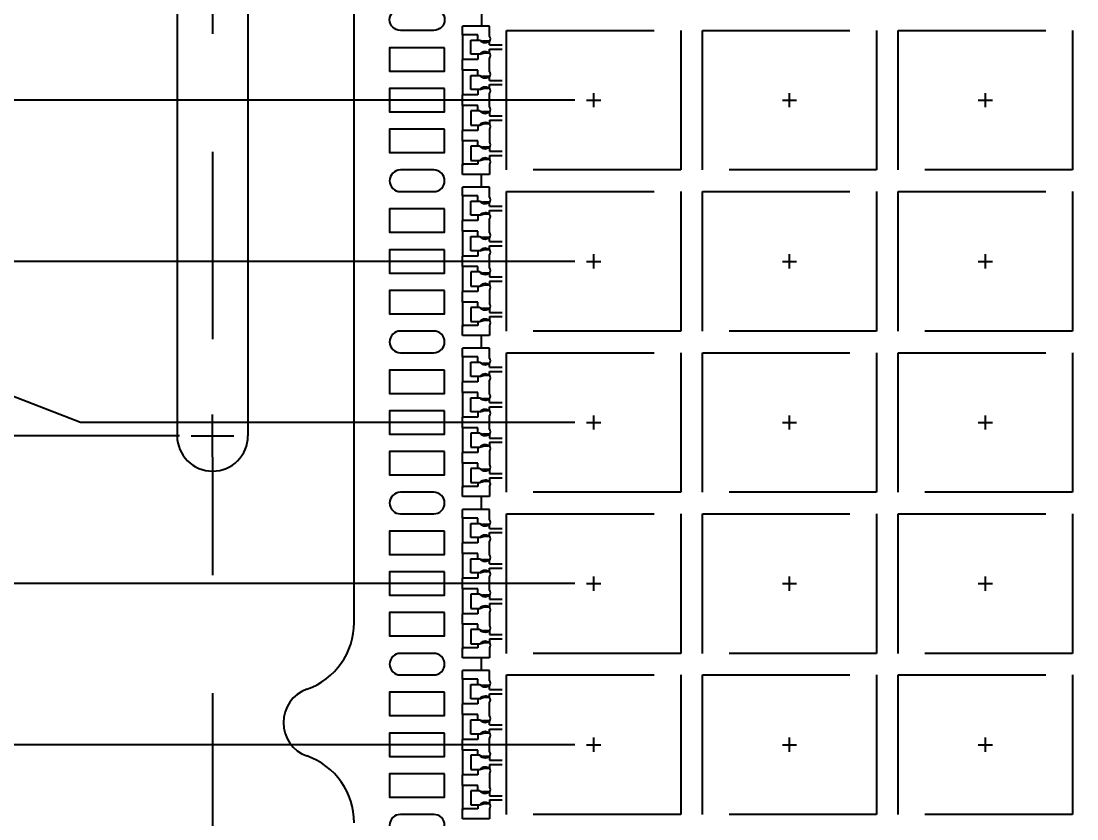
# Model space of a CAD drawing. Header units: millimetres. Extents: x 393.2 to 449.6, y 107.5 to 114.2.
# Drawn here: x 405.376 to 406.271, y 111.834 to 112.51 of the extents above; entities that cross this region are included whole.
import ezdxf

# ---------------------------------------------------------------- set-up
doc = ezdxf.new("R2010")
doc.units = ezdxf.units.MM
doc.header["$LTSCALE"] = 0.5
doc.header["$PDMODE"] = 98
for name, pattern in [('CENTER', [50.8, 31.75, -6.35, 6.35, -6.35]), ('HIDDEN', [0.375, 0.25, -0.125]), ('PHANTOM', [2.5, 1.25, -0.25, 0.25, -0.25, 0.25, -0.25])]:
    doc.linetypes.add(name, pattern=pattern)
for name, color, linetype in [('1D', 4, 'Continuous'), ('BTM', 7, 'HIDDEN'), ('CEN', 2, 'CENTER'), ('DIM', 3, 'Continuous'), ('PKG', 1, 'PHANTOM')]:
    doc.layers.add(name, color=color, linetype=linetype)
doc.styles.add('SIMPLEX', font='simplex.shx')
doc.dimstyles.new('Standard2', dxfattribs={"dimtxt": 0.06, "dimasz": 0.08, "dimexe": 0.01, "dimexo": 0.01, "dimgap": 0.027, "dimtad": 0, "dimdec": 3, "dimlfac": 16.666667, "dimrnd": 0.0005, "dimzin": 1, "dimdsep": 46, "dimtxsty": 'SIMPLEX', "dimcen": 0.1905, "dimclrd": 256, "dimclre": 256, "dimclrt": 256, "dimadec": 0, "dimazin": 0, "dimtp": 0.03, "dimtm": 0.05, "dimtfac": 0.8, "dimtdec": 3, "dimtmove": 0, "dimatfit": 3, "dimfxl": 0.05, "dimtolj": 1, "dimtzin": 4, "dimlwd": -1, "dimlwe": -1, "dimarcsym": 0})

# ---------------------------------------------------------------- blocks, each defined once
blk = doc.blocks.new('*D6')
at = {"layer": 'Defpoints', "color": 0, "ltscale": 0.1, "transparency": 16777216}
for p in [(405.70664, 113.31662), (405.70664, 113.0886), (407.43764, 111.00964)]:
    blk.add_point(p, dxfattribs=at)
at = {"layer": 'DIM', "ltscale": 0.1, "transparency": 16777216}
blk.add_line((405.70664, 113.0986), (405.70664, 113.31662), dxfattribs=at)
at = {"layer": 'DIM', "ltscale": 0.1, "transparency": 16777216, "insert": (405.70664, 113.49219), "char_height": 0.06, "attachment_point": 5, "rotation": 90, "style": 'SIMPLEX'}
blk.add_mtext('\\A1;28.850', dxfattribs=at)
blk = doc.blocks.new('*D7')
at = {"layer": '1D', "ltscale": 0.1, "transparency": 16777216}
blk.add_line((405.53864, 112.86798), (405.53864, 113.31662), dxfattribs=at)
at = {"layer": 'Defpoints', "color": 0, "ltscale": 0.1, "transparency": 16777216}
for p in [(405.53864, 113.31662), (405.53864, 112.85798), (407.43764, 111.00964)]:
    blk.add_point(p, dxfattribs=at)
at = {"layer": '1D', "ltscale": 0.1, "transparency": 16777216, "insert": (405.53864, 113.48648), "char_height": 0.06, "attachment_point": 5, "rotation": 90, "style": 'SIMPLEX'}
blk.add_mtext('\\A1;31.650', dxfattribs=at)
blk = doc.blocks.new('*D24')
at = {"layer": '1D', "ltscale": 0.1, "transparency": 16777216}
blk.add_line((405.51064, 112.15865), (405.10676, 112.15865), dxfattribs=at)
at = {"layer": 'Defpoints', "color": 0, "ltscale": 0.1, "transparency": 16777216}
for p in [(405.10676, 112.15865), (405.52064, 112.15865), (407.43764, 111.00964)]:
    blk.add_point(p, dxfattribs=at)
at = {"layer": '1D', "ltscale": 0.1, "transparency": 16777216, "insert": (404.94262, 112.15865), "char_height": 0.06, "attachment_point": 5, "style": 'SIMPLEX'}
blk.add_mtext('\\A1;19.150', dxfattribs=at)
blk = doc.blocks.new('*D25')
at = {"layer": '1D', "ltscale": 0.1, "transparency": 16777216}
blk.add_line((405.51064, 112.57863), (405.10676, 112.57863), dxfattribs=at)
at = {"layer": 'Defpoints', "color": 0, "ltscale": 0.1, "transparency": 16777216}
for p in [(405.10676, 112.57863), (405.52064, 112.57863), (407.43764, 111.00964)]:
    blk.add_point(p, dxfattribs=at)
at = {"layer": '1D', "ltscale": 0.1, "transparency": 16777216, "insert": (404.93691, 112.57863), "char_height": 0.06, "attachment_point": 5, "style": 'SIMPLEX'}
blk.add_mtext('\\A1;26.150', dxfattribs=at)
blk = doc.blocks.new('*D26')
at = {"layer": 'Defpoints', "color": 0, "ltscale": 0.1, "transparency": 16777216}
for p in [(405.10676, 113.06164), (405.67968, 113.06164), (407.43764, 111.00964)]:
    blk.add_point(p, dxfattribs=at)
at = {"layer": 'DIM', "ltscale": 0.1, "transparency": 16777216}
blk.add_line((405.66968, 113.06164), (405.10676, 113.06164), dxfattribs=at)
at = {"layer": 'DIM', "ltscale": 0.1, "transparency": 16777216, "insert": (404.93119, 113.06164), "char_height": 0.06, "attachment_point": 5, "style": 'SIMPLEX'}
blk.add_mtext('\\A1;34.200', dxfattribs=at)
blk = doc.blocks.new('*U100')
at = {"layer": 'CEN', "ltscale": 0.005}
for p, q in [((-0.006, 0), (0.006, 0)), ((0, -0.006), (0, 0.006))]:
    blk.add_line(p, q, dxfattribs=at)
at = {"layer": 'PKG', "color": 1, "linetype": 'HIDDEN'}
blk.add_lwpolyline([(-0.0738, -0.0591), (-0.0738, 0.0591), (0.0738, 0.0591), (0.0738, -0.0591)], close=True, dxfattribs=at)
blk = doc.blocks.new('*U101')
at = {"layer": 'CEN', "color": 0, "linetype": 'ByBlock', "lineweight": -2, "transparency": 16777216}
for p in [(0, 3.1395), (0.1659, 3.1395), (0.3318, 3.1395), (0, 3.003), (0.1659, 3.003), (0.3318, 3.003), (0, 2.8665), (0.1659, 2.8665), (0.3318, 2.8665), (0, 2.73), (0.1659, 2.73), (0.3318, 2.73), (0, 2.5935), (0.1659, 2.5935), (0.3318, 2.5935)]:
    blk.add_blockref('*U100', p, dxfattribs=at)
blk = doc.blocks.new('*D155')
at = {"layer": 'Defpoints', "color": 0, "ltscale": 0.1, "transparency": 16777216}
for p in [(405.10676, 112.71589), (405.85559, 112.71589), (407.43764, 111.00964)]:
    blk.add_point(p, dxfattribs=at)
at = {"layer": 'DIM', "ltscale": 0.1, "transparency": 16777216}
blk.add_line((405.84559, 112.71589), (405.10676, 112.71589), dxfattribs=at)
at = {"layer": 'DIM', "ltscale": 0.1, "transparency": 16777216, "insert": (404.93119, 112.71589), "char_height": 0.06, "attachment_point": 5, "style": 'SIMPLEX'}
blk.add_mtext('\\A1;28.438', dxfattribs=at)
blk = doc.blocks.new('*D156')
at = {"layer": 'Defpoints', "color": 0, "ltscale": 0.1, "transparency": 16777216}
for p in [(405.10676, 112.64799), (405.85559, 112.57939), (407.43764, 111.00964)]:
    blk.add_point(p, dxfattribs=at)
at = {"layer": 'DIM', "ltscale": 0.1, "transparency": 16777216}
for p, q in [((405.26676, 112.64799), (405.10676, 112.64799)), ((405.42676, 112.57939), (405.26676, 112.64799)), ((405.84559, 112.57939), (405.42676, 112.57939))]:
    blk.add_line(p, q, dxfattribs=at)
at = {"layer": 'DIM', "ltscale": 0.1, "transparency": 16777216, "insert": (404.93691, 112.64799), "char_height": 0.06, "attachment_point": 5, "style": 'SIMPLEX'}
blk.add_mtext('\\A1;26.163', dxfattribs=at)
blk = doc.blocks.new('*D157')
at = {"layer": 'Defpoints', "color": 0, "ltscale": 0.1, "transparency": 16777216}
for p in [(405.10676, 112.44289), (405.85559, 112.44289), (407.43764, 111.00964)]:
    blk.add_point(p, dxfattribs=at)
at = {"layer": 'DIM', "ltscale": 0.1, "transparency": 16777216}
blk.add_line((405.84559, 112.44289), (405.10676, 112.44289), dxfattribs=at)
at = {"layer": 'DIM', "ltscale": 0.1, "transparency": 16777216, "insert": (404.93119, 112.44289), "char_height": 0.06, "attachment_point": 5, "style": 'SIMPLEX'}
blk.add_mtext('\\A1;23.888', dxfattribs=at)
blk = doc.blocks.new('*D158')
at = {"layer": 'Defpoints', "color": 0, "ltscale": 0.1, "transparency": 16777216}
for p in [(405.10676, 112.30639), (405.85559, 112.30639), (407.43764, 111.00964)]:
    blk.add_point(p, dxfattribs=at)
at = {"layer": 'DIM', "ltscale": 0.1, "transparency": 16777216}
blk.add_line((405.84559, 112.30639), (405.10676, 112.30639), dxfattribs=at)
at = {"layer": 'DIM', "ltscale": 0.1, "transparency": 16777216, "insert": (404.94262, 112.30639), "char_height": 0.06, "attachment_point": 5, "style": 'SIMPLEX'}
blk.add_mtext('\\A1;21.613', dxfattribs=at)
blk = doc.blocks.new('*D165')
at = {"layer": 'Defpoints', "color": 0, "ltscale": 0.1, "transparency": 16777216}
for p in [(405.10676, 111.89689), (405.85559, 111.89689), (407.43764, 111.00964)]:
    blk.add_point(p, dxfattribs=at)
at = {"layer": 'DIM', "ltscale": 0.1, "transparency": 16777216}
blk.add_line((405.84559, 111.89689), (405.10676, 111.89689), dxfattribs=at)
at = {"layer": 'DIM', "ltscale": 0.1, "transparency": 16777216, "insert": (404.93691, 111.89689), "char_height": 0.06, "attachment_point": 5, "style": 'SIMPLEX'}
blk.add_mtext('\\A1;14.788', dxfattribs=at)
blk = doc.blocks.new('*D166')
at = {"layer": 'Defpoints', "color": 0, "ltscale": 0.1, "transparency": 16777216}
for p in [(405.10676, 112.03339), (405.85559, 112.03339), (407.43764, 111.00964)]:
    blk.add_point(p, dxfattribs=at)
at = {"layer": 'DIM', "ltscale": 0.1, "transparency": 16777216}
blk.add_line((405.84559, 112.03339), (405.10676, 112.03339), dxfattribs=at)
at = {"layer": 'DIM', "ltscale": 0.1, "transparency": 16777216, "insert": (404.93691, 112.03339), "char_height": 0.06, "attachment_point": 5, "style": 'SIMPLEX'}
blk.add_mtext('\\A1;17.063', dxfattribs=at)
blk = doc.blocks.new('*D167')
at = {"layer": 'Defpoints', "color": 0, "ltscale": 0.1, "transparency": 16777216}
for p in [(405.10676, 112.23154), (405.85559, 112.16989), (407.43764, 111.00964)]:
    blk.add_point(p, dxfattribs=at)
at = {"layer": 'DIM', "ltscale": 0.1, "transparency": 16777216}
for p, q in [((405.26676, 112.23154), (405.10676, 112.23154)), ((405.42676, 112.16989), (405.26676, 112.23154)), ((405.84559, 112.16989), (405.42676, 112.16989))]:
    blk.add_line(p, q, dxfattribs=at)
at = {"layer": 'DIM', "ltscale": 0.1, "transparency": 16777216, "insert": (404.93691, 112.23154), "char_height": 0.06, "attachment_point": 5, "style": 'SIMPLEX'}
blk.add_mtext('\\A1;19.338', dxfattribs=at)
blk = doc.blocks.new('*D186')
at = {"layer": 'Defpoints', "color": 0, "ltscale": 0.1, "transparency": 16777216}
for p in [(406.19339, 113.31662), (406.19339, 112.72189), (407.43764, 111.00964)]:
    blk.add_point(p, dxfattribs=at)
at = {"layer": 'DIM', "ltscale": 0.1, "transparency": 16777216}
blk.add_line((406.19339, 112.73189), (406.19339, 113.31662), dxfattribs=at)
at = {"layer": 'DIM', "ltscale": 0.1, "transparency": 16777216, "insert": (406.19339, 113.49219), "char_height": 0.06, "attachment_point": 5, "rotation": 90, "style": 'SIMPLEX'}
blk.add_mtext('\\A1;20.738', dxfattribs=at)
blk = doc.blocks.new('*D187')
at = {"layer": 'Defpoints', "color": 0, "ltscale": 0.1, "transparency": 16777216}
for p in [(406.02749, 113.31662), (406.02749, 112.72189), (407.43764, 111.00964)]:
    blk.add_point(p, dxfattribs=at)
at = {"layer": 'DIM', "ltscale": 0.1, "transparency": 16777216}
blk.add_line((406.02749, 112.73189), (406.02749, 113.31662), dxfattribs=at)
at = {"layer": 'DIM', "ltscale": 0.1, "transparency": 16777216, "insert": (406.02749, 113.49219), "char_height": 0.06, "attachment_point": 5, "rotation": 90, "style": 'SIMPLEX'}
blk.add_mtext('\\A1;23.503', dxfattribs=at)
blk = doc.blocks.new('*D188')
at = {"layer": 'Defpoints', "color": 0, "ltscale": 0.1, "transparency": 16777216}
for p in [(405.86159, 113.31662), (405.86159, 112.72189), (407.43764, 111.00964)]:
    blk.add_point(p, dxfattribs=at)
at = {"layer": 'DIM', "ltscale": 0.1, "transparency": 16777216}
blk.add_line((405.86159, 112.73189), (405.86159, 113.31662), dxfattribs=at)
at = {"layer": 'DIM', "ltscale": 0.1, "transparency": 16777216, "insert": (405.86159, 113.49219), "char_height": 0.06, "attachment_point": 5, "rotation": 90, "style": 'SIMPLEX'}
blk.add_mtext('\\A1;26.268', dxfattribs=at)

msp = doc.modelspace()

# ---------------------------------------------------------------- linework, layer by layer
for p, q in [((405.508639, 112.578629), (405.508639, 112.158655)), ((405.568639, 112.578629), (405.568639, 112.158655))]:
    msp.add_line(p, q)
at = {"ltscale": 0.03}
for p, q in [((405.773239, 112.505742), (405.750289, 112.505742)), ((405.750289, 112.498392), (405.750289, 112.505742)), ((405.773239, 112.497061), (405.773239, 112.505742)), ((405.763489, 112.498392), (405.750289, 112.498392)), ((405.763489, 112.493892), (405.763489, 112.498392)), ((405.763489, 112.493892), (405.764989, 112.493892)), ((405.764989, 112.493892), (405.767989, 112.492992)), ((405.773239, 112.492992), (405.767989, 112.492992)), ((405.764989, 112.481892), (405.763489, 112.481892)), ((405.763489, 112.481892), (405.763489, 112.477392)), ((405.764989, 112.481892), (405.767989, 112.482792)), ((405.773239, 112.482792), (405.767989, 112.482792)), ((405.763489, 112.477392), (405.750289, 112.477392)), ((405.750289, 112.468392), (405.750289, 112.477392)), ((405.773239, 112.467061), (405.773239, 112.478723)), ((405.763489, 112.468392), (405.750289, 112.468392)), ((405.763489, 112.463892), (405.763489, 112.468392)), ((405.763489, 112.463892), (405.764989, 112.463892)), ((405.764989, 112.463892), (405.767989, 112.462992)), ((405.773239, 112.462992), (405.767989, 112.462992)), ((405.763489, 112.447392), (405.750289, 112.447392)), ((405.750289, 112.438392), (405.750289, 112.447392)), ((405.764989, 112.451892), (405.763489, 112.451892)), ((405.763489, 112.451892), (405.763489, 112.447392)), ((405.764989, 112.451892), (405.767989, 112.452792)), ((405.773239, 112.452792), (405.767989, 112.452792)), ((405.773239, 112.437061), (405.773239, 112.448723)), ((405.763489, 112.438392), (405.750289, 112.438392)), ((405.763489, 112.433892), (405.763489, 112.438392)), ((405.764989, 112.433892), (405.763489, 112.433892)), ((405.764989, 112.433892), (405.767989, 112.432992)), ((405.773239, 112.432992), (405.767989, 112.432992)), ((405.763489, 112.421892), (405.764989, 112.421892)), ((405.763489, 112.421892), (405.763489, 112.417392)), ((405.764989, 112.421892), (405.767989, 112.422792)), ((405.773239, 112.422792), (405.767989, 112.422792)), ((405.773239, 112.418723), (405.773239, 112.407061)), ((405.763489, 112.417392), (405.750289, 112.417392)), ((405.750289, 112.408392), (405.750289, 112.417392)), ((405.763489, 112.408392), (405.750289, 112.408392)), ((405.763489, 112.403892), (405.763489, 112.408392)), ((405.764989, 112.403892), (405.763489, 112.403892)), ((405.764989, 112.403892), (405.767989, 112.402992)), ((405.773239, 112.402992), (405.767989, 112.402992)), ((405.773239, 112.402992), (405.767989, 112.402992)), ((405.763489, 112.391892), (405.763489, 112.388592)), ((405.763489, 112.391892), (405.764989, 112.391892)), ((405.764989, 112.391892), (405.767989, 112.392792)), ((405.773239, 112.392792), (405.767989, 112.392792)), ((405.773239, 112.392792), (405.767989, 112.392792)), ((405.763489, 112.388592), (405.750289, 112.388592)), ((405.750289, 112.380042), (405.750289, 112.388592)), ((405.773239, 112.388723), (405.773239, 112.380042)), ((405.773239, 112.380042), (405.750289, 112.380042)), ((405.773239, 112.369242), (405.750289, 112.369242)), ((405.750289, 112.361892), (405.750289, 112.369242)), ((405.773239, 112.360561), (405.773239, 112.369242)), ((405.763489, 112.361892), (405.750289, 112.361892)), ((405.763489, 112.357392), (405.763489, 112.361892)), ((405.763489, 112.357392), (405.764989, 112.357392)), ((405.764989, 112.357392), (405.767989, 112.356492)), ((405.773239, 112.356492), (405.767989, 112.356492)), ((405.763489, 112.340892), (405.750289, 112.340892)), ((405.750289, 112.331892), (405.750289, 112.340892)), ((405.764989, 112.345392), (405.763489, 112.345392)), ((405.763489, 112.345392), (405.763489, 112.340892)), ((405.764989, 112.345392), (405.767989, 112.346292)), ((405.773239, 112.346292), (405.767989, 112.346292)), ((405.773239, 112.330561), (405.773239, 112.342223)), ((405.763489, 112.331892), (405.750289, 112.331892)), ((405.763489, 112.327392), (405.763489, 112.331892)), ((405.763489, 112.327392), (405.764989, 112.327392)), ((405.764989, 112.327392), (405.767989, 112.326492)), ((405.773239, 112.326492), (405.767989, 112.326492)), ((405.764989, 112.315392), (405.763489, 112.315392)), ((405.763489, 112.315392), (405.763489, 112.310892)), ((405.764989, 112.315392), (405.767989, 112.316292)), ((405.773239, 112.316292), (405.767989, 112.316292)), ((405.773239, 112.300561), (405.773239, 112.312223)), ((405.763489, 112.310892), (405.750289, 112.310892)), ((405.750289, 112.301892), (405.750289, 112.310892)), ((405.763489, 112.301892), (405.750289, 112.301892)), ((405.763489, 112.297392), (405.763489, 112.301892)), ((405.764989, 112.297392), (405.763489, 112.297392)), ((405.764989, 112.297392), (405.767989, 112.296492)), ((405.773239, 112.296492), (405.767989, 112.296492)), ((405.763489, 112.285392), (405.764989, 112.285392)), ((405.763489, 112.285392), (405.763489, 112.280892)), ((405.764989, 112.285392), (405.767989, 112.286292)), ((405.773239, 112.286292), (405.767989, 112.286292)), ((405.763489, 112.280892), (405.750289, 112.280892)), ((405.750289, 112.271892), (405.750289, 112.280892)), ((405.773239, 112.282223), (405.773239, 112.270561)), ((405.763489, 112.271892), (405.750289, 112.271892)), ((405.763489, 112.267392), (405.763489, 112.271892)), ((405.764989, 112.267392), (405.763489, 112.267392)), ((405.764989, 112.267392), (405.767989, 112.266492)), ((405.773239, 112.266492), (405.767989, 112.266492)), ((405.773239, 112.266492), (405.767989, 112.266492)), ((405.763489, 112.252092), (405.750289, 112.252092)), ((405.750289, 112.243542), (405.750289, 112.252092)), ((405.763489, 112.255392), (405.763489, 112.252092)), ((405.763489, 112.255392), (405.764989, 112.255392)), ((405.764989, 112.255392), (405.767989, 112.256292)), ((405.773239, 112.256292), (405.767989, 112.256292)), ((405.773239, 112.256292), (405.767989, 112.256292)), ((405.773239, 112.252223), (405.773239, 112.243542)), ((405.773239, 112.243542), (405.750289, 112.243542)), ((405.773239, 112.232742), (405.750289, 112.232742)), ((405.750289, 112.225392), (405.750289, 112.232742)), ((405.773239, 112.224061), (405.773239, 112.232742)), ((405.763489, 112.225392), (405.750289, 112.225392)), ((405.763489, 112.220892), (405.763489, 112.225392)), ((405.763489, 112.220892), (405.764989, 112.220892)), ((405.764989, 112.220892), (405.767989, 112.219992)), ((405.773239, 112.219992), (405.767989, 112.219992)), ((405.763489, 112.204392), (405.750289, 112.204392)), ((405.750289, 112.195392), (405.750289, 112.204392)), ((405.764989, 112.208892), (405.763489, 112.208892)), ((405.763489, 112.208892), (405.763489, 112.204392)), ((405.764989, 112.208892), (405.767989, 112.209792)), ((405.773239, 112.209792), (405.767989, 112.209792)), ((405.773239, 112.194061), (405.773239, 112.205723)), ((405.763489, 112.195392), (405.750289, 112.195392)), ((405.763489, 112.190892), (405.763489, 112.195392)), ((405.763489, 112.190892), (405.764989, 112.190892)), ((405.764989, 112.190892), (405.767989, 112.189992)), ((405.773239, 112.189992), (405.767989, 112.189992)), ((405.764989, 112.178892), (405.763489, 112.178892)), ((405.763489, 112.178892), (405.763489, 112.174392)), ((405.764989, 112.178892), (405.767989, 112.179792)), ((405.773239, 112.179792), (405.767989, 112.179792)), ((405.763489, 112.174392), (405.750289, 112.174392)), ((405.750289, 112.165392), (405.750289, 112.174392)), ((405.773239, 112.164061), (405.773239, 112.175723)), ((405.763489, 112.165392), (405.750289, 112.165392)), ((405.763489, 112.160892), (405.763489, 112.165392)), ((405.764989, 112.160892), (405.763489, 112.160892)), ((405.764989, 112.160892), (405.767989, 112.159992)), ((405.773239, 112.159992), (405.767989, 112.159992)), ((405.763489, 112.144392), (405.750289, 112.144392)), ((405.750289, 112.135392), (405.750289, 112.144392)), ((405.763489, 112.148892), (405.764989, 112.148892)), ((405.763489, 112.148892), (405.763489, 112.144392)), ((405.764989, 112.148892), (405.767989, 112.149792)), ((405.773239, 112.149792), (405.767989, 112.149792)), ((405.773239, 112.145723), (405.773239, 112.134061)), ((405.763489, 112.135392), (405.750289, 112.135392)), ((405.763489, 112.130892), (405.763489, 112.135392)), ((405.764989, 112.130892), (405.763489, 112.130892)), ((405.764989, 112.130892), (405.767989, 112.129992)), ((405.773239, 112.129992), (405.767989, 112.129992)), ((405.773239, 112.129992), (405.767989, 112.129992)), ((405.763489, 112.115592), (405.750289, 112.115592)), ((405.750289, 112.107042), (405.750289, 112.115592)), ((405.763489, 112.118892), (405.763489, 112.115592)), ((405.763489, 112.118892), (405.764989, 112.118892)), ((405.764989, 112.118892), (405.767989, 112.119792)), ((405.773239, 112.119792), (405.767989, 112.119792)), ((405.773239, 112.119792), (405.767989, 112.119792)), ((405.773239, 112.115723), (405.773239, 112.107042)), ((405.773239, 112.107042), (405.750289, 112.107042)), ((405.773239, 112.096242), (405.750289, 112.096242)), ((405.750289, 112.088892), (405.750289, 112.096242)), ((405.763489, 112.088892), (405.750289, 112.088892)), ((405.763489, 112.084392), (405.763489, 112.088892)), ((405.773239, 112.087561), (405.773239, 112.096242)), ((405.763489, 112.084392), (405.764989, 112.084392)), ((405.764989, 112.084392), (405.767989, 112.083492)), ((405.773239, 112.083492), (405.767989, 112.083492)), ((405.764989, 112.072392), (405.763489, 112.072392)), ((405.763489, 112.072392), (405.763489, 112.067892)), ((405.764989, 112.072392), (405.767989, 112.073292)), ((405.773239, 112.073292), (405.767989, 112.073292)), ((405.763489, 112.067892), (405.750289, 112.067892)), ((405.750289, 112.058892), (405.750289, 112.067892)), ((405.773239, 112.057561), (405.773239, 112.069223)), ((405.763489, 112.058892), (405.750289, 112.058892)), ((405.763489, 112.054392), (405.763489, 112.058892)), ((405.763489, 112.054392), (405.764989, 112.054392)), ((405.764989, 112.054392), (405.767989, 112.053492)), ((405.773239, 112.053492), (405.767989, 112.053492)), ((405.764989, 112.042392), (405.767989, 112.043292)), ((405.773239, 112.043292), (405.767989, 112.043292)), ((405.763489, 112.037892), (405.750289, 112.037892)), ((405.750289, 112.028892), (405.750289, 112.037892)), ((405.764989, 112.042392), (405.763489, 112.042392)), ((405.763489, 112.042392), (405.763489, 112.037892)), ((405.773239, 112.027561), (405.773239, 112.039223)), ((405.763489, 112.028892), (405.750289, 112.028892)), ((405.763489, 112.024392), (405.763489, 112.028892)), ((405.764989, 112.024392), (405.763489, 112.024392)), ((405.764989, 112.024392), (405.767989, 112.023492)), ((405.773239, 112.023492), (405.767989, 112.023492)), ((405.763489, 112.007892), (405.750289, 112.007892)), ((405.750289, 111.998892), (405.750289, 112.007892)), ((405.763489, 112.012392), (405.764989, 112.012392)), ((405.763489, 112.012392), (405.763489, 112.007892)), ((405.764989, 112.012392), (405.767989, 112.013292)), ((405.773239, 112.013292), (405.767989, 112.013292)), ((405.773239, 112.009223), (405.773239, 111.997561)), ((405.763489, 111.998892), (405.750289, 111.998892)), ((405.763489, 111.994392), (405.763489, 111.998892)), ((405.764989, 111.994392), (405.763489, 111.994392)), ((405.764989, 111.994392), (405.767989, 111.993492)), ((405.773239, 111.993492), (405.767989, 111.993492)), ((405.773239, 111.993492), (405.767989, 111.993492)), ((405.763489, 111.982392), (405.763489, 111.979092)), ((405.763489, 111.982392), (405.764989, 111.982392)), ((405.764989, 111.982392), (405.767989, 111.983292)), ((405.773239, 111.983292), (405.767989, 111.983292)), ((405.773239, 111.983292), (405.767989, 111.983292)), ((405.763489, 111.979092), (405.750289, 111.979092)), ((405.750289, 111.970542), (405.750289, 111.979092)), ((405.773239, 111.979223), (405.773239, 111.970542)), ((405.773239, 111.970542), (405.750289, 111.970542)), ((405.773239, 111.959742), (405.750289, 111.959742)), ((405.750289, 111.952392), (405.750289, 111.959742)), ((405.773239, 111.951061), (405.773239, 111.959742)), ((405.763489, 111.952392), (405.750289, 111.952392)), ((405.763489, 111.947892), (405.763489, 111.952392)), ((405.763489, 111.947892), (405.764989, 111.947892)), ((405.764989, 111.947892), (405.767989, 111.946992)), ((405.773239, 111.946992), (405.767989, 111.946992)), ((405.764989, 111.935892), (405.763489, 111.935892)), ((405.763489, 111.935892), (405.763489, 111.931392)), ((405.764989, 111.935892), (405.767989, 111.936792)), ((405.773239, 111.936792), (405.767989, 111.936792)), ((405.763489, 111.931392), (405.750289, 111.931392)), ((405.750289, 111.922392), (405.750289, 111.931392)), ((405.773239, 111.921061), (405.773239, 111.932723)), ((405.763489, 111.922392), (405.750289, 111.922392)), ((405.763489, 111.917892), (405.763489, 111.922392)), ((405.763489, 111.917892), (405.764989, 111.917892)), ((405.764989, 111.917892), (405.767989, 111.916992)), ((405.773239, 111.916992), (405.767989, 111.916992)), ((405.763489, 111.901392), (405.750289, 111.901392)), ((405.750289, 111.892392), (405.750289, 111.901392)), ((405.764989, 111.905892), (405.763489, 111.905892)), ((405.763489, 111.905892), (405.763489, 111.901392)), ((405.764989, 111.905892), (405.767989, 111.906792)), ((405.773239, 111.906792), (405.767989, 111.906792)), ((405.773239, 111.891061), (405.773239, 111.902723)), ((405.763489, 111.892392), (405.750289, 111.892392)), ((405.763489, 111.887892), (405.763489, 111.892392)), ((405.764989, 111.887892), (405.763489, 111.887892)), ((405.764989, 111.887892), (405.767989, 111.886992)), ((405.773239, 111.886992), (405.767989, 111.886992)), ((405.763489, 111.875892), (405.764989, 111.875892)), ((405.763489, 111.875892), (405.763489, 111.871392)), ((405.764989, 111.875892), (405.767989, 111.876792)), ((405.773239, 111.876792), (405.767989, 111.876792)), ((405.763489, 111.871392), (405.750289, 111.871392)), ((405.750289, 111.862392), (405.750289, 111.871392)), ((405.773239, 111.872723), (405.773239, 111.861061)), ((405.763489, 111.862392), (405.750289, 111.862392)), ((405.763489, 111.857892), (405.763489, 111.862392)), ((405.764989, 111.857892), (405.763489, 111.857892)), ((405.764989, 111.857892), (405.767989, 111.856992)), ((405.773239, 111.856992), (405.767989, 111.856992)), ((405.773239, 111.856992), (405.767989, 111.856992)), ((405.764989, 111.845892), (405.767989, 111.846792)), ((405.773239, 111.846792), (405.767989, 111.846792)), ((405.773239, 111.846792), (405.767989, 111.846792)), ((405.763489, 111.842592), (405.750289, 111.842592)), ((405.750289, 111.834042), (405.750289, 111.842592)), ((405.763489, 111.845892), (405.763489, 111.842592)), ((405.763489, 111.845892), (405.764989, 111.845892)), ((405.773239, 111.842723), (405.773239, 111.834042)), ((405.773239, 111.834042), (405.750289, 111.834042))]:
    msp.add_line(p, q, dxfattribs=at)
for points in [[(405.726139, 112.501992), (405.697789, 112.501992, -0.4142136), (405.688639, 112.511142), (405.688639, 112.511142, -0.4142136), (405.697789, 112.520292), (405.726139, 112.520292, -0.4142136), (405.735289, 112.511142), (405.735289, 112.511142, -0.4142136)], [(405.726139, 112.383792), (405.697789, 112.383792, 0.4142136), (405.688639, 112.374642), (405.688639, 112.374642, 0.4142136), (405.697789, 112.365492), (405.726139, 112.365492, 0.4142136), (405.735289, 112.374642), (405.735289, 112.374642, 0.4142136)], [(405.726139, 112.247292), (405.697789, 112.247292, 0.4142136), (405.688639, 112.238142), (405.688639, 112.238142, 0.4142136), (405.697789, 112.228992), (405.726139, 112.228992, 0.4142136), (405.735289, 112.238142), (405.735289, 112.238142, 0.4142136)], [(405.726139, 112.110792), (405.697789, 112.110792, 0.4142136), (405.688639, 112.101642), (405.688639, 112.101642, 0.4142136), (405.697789, 112.092492), (405.726139, 112.092492, 0.4142136), (405.735289, 112.101642), (405.735289, 112.101642, 0.4142136)], [(405.726139, 111.974292), (405.697789, 111.974292, 0.4142136), (405.688639, 111.965142), (405.688639, 111.965142, 0.4142136), (405.697789, 111.955992), (405.726139, 111.955992, 0.4142136), (405.735289, 111.965142), (405.735289, 111.965142, 0.4142136)], [(405.726139, 111.837792), (405.697789, 111.837792, 0.4142136), (405.688639, 111.828642), (405.688639, 111.828642, 0.4142136), (405.697789, 111.819492), (405.726139, 111.819492, 0.4142136), (405.735289, 111.828642), (405.735289, 111.828642, 0.4142136)]]:
    msp.add_lwpolyline(points, format="xyb", close=True, dxfattribs=at)
for points in [[(405.735289, 112.487292), (405.688639, 112.487292), (405.688639, 112.467492), (405.735289, 112.467492)], [(405.735289, 112.452792), (405.688639, 112.452792), (405.688639, 112.432992), (405.735289, 112.432992)], [(405.735289, 112.418292), (405.688639, 112.418292), (405.688639, 112.398492), (405.735289, 112.398492)], [(405.735289, 112.350792), (405.688639, 112.350792), (405.688639, 112.330992), (405.735289, 112.330992)], [(405.735289, 112.316292), (405.688639, 112.316292), (405.688639, 112.296492), (405.735289, 112.296492)], [(405.735289, 112.281792), (405.688639, 112.281792), (405.688639, 112.261992), (405.735289, 112.261992)], [(405.735289, 112.214292), (405.688639, 112.214292), (405.688639, 112.194492), (405.735289, 112.194492)], [(405.735289, 112.179792), (405.688639, 112.179792), (405.688639, 112.159992), (405.735289, 112.159992)], [(405.735289, 112.145292), (405.688639, 112.145292), (405.688639, 112.125492), (405.735289, 112.125492)], [(405.735289, 112.077792), (405.688639, 112.077792), (405.688639, 112.057992), (405.735289, 112.057992)], [(405.735289, 112.043292), (405.688639, 112.043292), (405.688639, 112.023492), (405.735289, 112.023492)], [(405.735289, 112.008792), (405.688639, 112.008792), (405.688639, 111.988992), (405.735289, 111.988992)], [(405.735289, 111.941292), (405.688639, 111.941292), (405.688639, 111.921492), (405.735289, 111.921492)], [(405.735289, 111.906792), (405.688639, 111.906792), (405.688639, 111.886992), (405.735289, 111.886992)], [(405.735289, 111.872292), (405.688639, 111.872292), (405.688639, 111.852492), (405.735289, 111.852492)]]:
    msp.add_lwpolyline(points, close=True, dxfattribs=at)
for centre, radius, start, end in [((405.769464, 112.49761), 0.005818, 219.719095, 270.247118), ((405.769078, 112.499536), 0.007754, 273.03753, 302.451813), ((405.771389, 112.495027), 0.00275, 312.275937, 47.724063), ((405.769464, 112.478175), 0.005818, 89.752882, 140.280905), ((405.769078, 112.476249), 0.007754, 57.548187, 86.96247), ((405.771389, 112.480758), 0.00275, 312.275937, 47.724063), ((405.769464, 112.46761), 0.005818, 219.719095, 270.247118), ((405.771389, 112.465027), 0.00275, 312.275937, 47.724063), ((405.769078, 112.469536), 0.007754, 273.03753, 302.451813), ((405.769464, 112.448175), 0.005818, 89.752882, 140.280905), ((405.769078, 112.446249), 0.007754, 57.548187, 86.96247), ((405.771389, 112.450758), 0.00275, 312.275937, 47.724063), ((405.771389, 112.435027), 0.00275, 312.275937, 47.724063), ((405.769464, 112.43761), 0.005818, 219.719095, 270.247118), ((405.769078, 112.439536), 0.007754, 273.03753, 302.451813), ((405.769464, 112.418175), 0.005818, 89.752882, 140.280905), ((405.769078, 112.416249), 0.007754, 57.548187, 86.96247), ((405.771389, 112.420758), 0.00275, 312.275937, 47.724063), ((405.769464, 112.40761), 0.005818, 219.719095, 270.247118), ((405.769078, 112.409536), 0.007754, 273.03753, 302.451813), ((405.771389, 112.405027), 0.00275, 312.275937, 47.724063), ((405.769464, 112.388175), 0.005818, 89.752882, 140.280905), ((405.769078, 112.386249), 0.007754, 57.548187, 86.96247), ((405.771389, 112.390758), 0.00275, 312.275937, 47.724063), ((405.769464, 112.36111), 0.005818, 219.719095, 270.247118), ((405.769078, 112.363036), 0.007754, 273.03753, 302.451813), ((405.771389, 112.358527), 0.00275, 312.275937, 47.724063), ((405.769464, 112.341675), 0.005818, 89.752882, 140.280905), ((405.769078, 112.339749), 0.007754, 57.548187, 86.96247), ((405.771389, 112.344258), 0.00275, 312.275937, 47.724063), ((405.771389, 112.328527), 0.00275, 312.275937, 47.724063), ((405.769464, 112.33111), 0.005818, 219.719095, 270.247118), ((405.769078, 112.333036), 0.007754, 273.03753, 302.451813), ((405.769464, 112.311675), 0.005818, 89.752882, 140.280905), ((405.769078, 112.309749), 0.007754, 57.548187, 86.96247), ((405.771389, 112.314258), 0.00275, 312.275937, 47.724063), ((405.769464, 112.30111), 0.005818, 219.719095, 270.247118), ((405.769078, 112.303036), 0.007754, 273.03753, 302.451813), ((405.771389, 112.298527), 0.00275, 312.275937, 47.724063), ((405.769464, 112.281675), 0.005818, 89.752882, 140.280905), ((405.769078, 112.279749), 0.007754, 57.548187, 86.96247), ((405.771389, 112.284258), 0.00275, 312.275937, 47.724063), ((405.769464, 112.27111), 0.005818, 219.719095, 270.247118), ((405.771389, 112.268527), 0.00275, 312.275937, 47.724063), ((405.769078, 112.273036), 0.007754, 273.03753, 302.451813), ((405.769464, 112.251675), 0.005818, 89.752882, 140.280905), ((405.769078, 112.249749), 0.007754, 57.548187, 86.96247), ((405.771389, 112.254258), 0.00275, 312.275937, 47.724063), ((405.771389, 112.222027), 0.00275, 312.275937, 47.724063), ((405.769464, 112.22461), 0.005818, 219.719095, 270.247118), ((405.769078, 112.226536), 0.007754, 273.03753, 302.451813), ((405.769464, 112.205175), 0.005818, 89.752882, 140.280905), ((405.769078, 112.203249), 0.007754, 57.548187, 86.96247), ((405.771389, 112.207758), 0.00275, 312.275937, 47.724063), ((405.769464, 112.19461), 0.005818, 219.719095, 270.247118), ((405.769078, 112.196536), 0.007754, 273.03753, 302.451813), ((405.771389, 112.192027), 0.00275, 312.275937, 47.724063), ((405.769464, 112.175175), 0.005818, 89.752882, 140.280905), ((405.769078, 112.173249), 0.007754, 57.548187, 86.96247), ((405.771389, 112.177758), 0.00275, 312.275937, 47.724063), ((405.769464, 112.16461), 0.005818, 219.719095, 270.247118), ((405.769078, 112.166536), 0.007754, 273.03753, 302.451813), ((405.771389, 112.162027), 0.00275, 312.275937, 47.724063), ((405.769464, 112.145175), 0.005818, 89.752882, 140.280905), ((405.769078, 112.143249), 0.007754, 57.548187, 86.96247), ((405.771389, 112.147758), 0.00275, 312.275937, 47.724063), ((405.771389, 112.132027), 0.00275, 312.275937, 47.724063), ((405.769464, 112.13461), 0.005818, 219.719095, 270.247118), ((405.769078, 112.136536), 0.007754, 273.03753, 302.451813), ((405.769464, 112.115175), 0.005818, 89.752882, 140.280905), ((405.769078, 112.113249), 0.007754, 57.548187, 86.96247), ((405.771389, 112.117758), 0.00275, 312.275937, 47.724063), ((405.769464, 112.08811), 0.005818, 219.719095, 270.247118), ((405.769078, 112.090036), 0.007754, 273.03753, 302.451813), ((405.771389, 112.085527), 0.00275, 312.275937, 47.724063), ((405.769464, 112.068675), 0.005818, 89.752882, 140.280905), ((405.769078, 112.066749), 0.007754, 57.548187, 86.96247), ((405.771389, 112.071258), 0.00275, 312.275937, 47.724063), ((405.769464, 112.05811), 0.005818, 219.719095, 270.247118), ((405.769078, 112.060036), 0.007754, 273.03753, 302.451813), ((405.771389, 112.055527), 0.00275, 312.275937, 47.724063), ((405.769464, 112.038675), 0.005818, 89.752882, 140.280905), ((405.769078, 112.036749), 0.007754, 57.548187, 86.96247), ((405.771389, 112.041258), 0.00275, 312.275937, 47.724063), ((405.771389, 112.025527), 0.00275, 312.275937, 47.724063), ((405.769464, 112.02811), 0.005818, 219.719095, 270.247118), ((405.769078, 112.030036), 0.007754, 273.03753, 302.451813), ((405.769464, 112.008675), 0.005818, 89.752882, 140.280905), ((405.769078, 112.006749), 0.007754, 57.548187, 86.96247), ((405.771389, 112.011258), 0.00275, 312.275937, 47.724063), ((405.769464, 111.99811), 0.005818, 219.719095, 270.247118), ((405.769078, 112.000036), 0.007754, 273.03753, 302.451813), ((405.771389, 111.995527), 0.00275, 312.275937, 47.724063), ((405.769464, 111.978675), 0.005818, 89.752882, 140.280905), ((405.769078, 111.976749), 0.007754, 57.548187, 86.96247), ((405.771389, 111.981258), 0.00275, 312.275937, 47.724063), ((405.769464, 111.95161), 0.005818, 219.719095, 270.247118), ((405.769078, 111.953536), 0.007754, 273.03753, 302.451813), ((405.771389, 111.949027), 0.00275, 312.275937, 47.724063), ((405.769464, 111.932175), 0.005818, 89.752882, 140.280905), ((405.769078, 111.930249), 0.007754, 57.548187, 86.96247), ((405.771389, 111.934758), 0.00275, 312.275937, 47.724063), ((405.769464, 111.92161), 0.005818, 219.719095, 270.247118), ((405.771389, 111.919027), 0.00275, 312.275937, 47.724063), ((405.769078, 111.923536), 0.007754, 273.03753, 302.451813), ((405.769464, 111.902175), 0.005818, 89.752882, 140.280905), ((405.769078, 111.900249), 0.007754, 57.548187, 86.96247), ((405.771389, 111.904758), 0.00275, 312.275937, 47.724063), ((405.771389, 111.889027), 0.00275, 312.275937, 47.724063), ((405.769464, 111.89161), 0.005818, 219.719095, 270.247118), ((405.769078, 111.893536), 0.007754, 273.03753, 302.451813), ((405.769464, 111.872175), 0.005818, 89.752882, 140.280905), ((405.769078, 111.870249), 0.007754, 57.548187, 86.96247), ((405.771389, 111.874758), 0.00275, 312.275937, 47.724063), ((405.769464, 111.86161), 0.005818, 219.719095, 270.247118), ((405.769078, 111.863536), 0.007754, 273.03753, 302.451813), ((405.771389, 111.859027), 0.00275, 312.275937, 47.724063), ((405.769464, 111.842175), 0.005818, 89.752882, 140.280905), ((405.769078, 111.840249), 0.007754, 57.548187, 86.96247), ((405.771389, 111.844758), 0.00275, 312.275937, 47.724063)]:
    msp.add_arc(centre, radius, start, end, dxfattribs=at)
at = {"color": 0}
msp.add_arc((405.538639, 112.158655), 0.03, 180, 0, dxfattribs=at)
at = {"layer": '1D', "linetype": 'CENTER', "ltscale": 0.01}
msp.add_line((405.538639, 112.857981), (405.538639, 109.219967), dxfattribs=at)
at = {"layer": '1D', "linetype": 'CENTER'}
msp.add_line((405.658639, 112.000495), (405.658639, 112.736789), dxfattribs=at)
at = {"layer": '1D'}
for p, q in [((405.538639, 112.140655), (405.538639, 112.176655)), ((405.520639, 112.158655), (405.556639, 112.158655))]:
    msp.add_line(p, q, dxfattribs=at)
at = {"layer": '1D', "color": 4}
for centre, radius, start, end in [((405.598639, 112.000495), 0.06, 289.471221, 0), ((405.628639, 111.915642), 0.03, 109.471221, 250.528779), ((405.598639, 111.830789), 0.06, 0, 70.528779)]:
    msp.add_arc(centre, radius, start, end, dxfattribs=at)
at = {"layer": 'BTM', "ltscale": 0.03}
for p, q in [((405.766639, 112.516542), (405.766639, 112.505742)), ((405.750289, 112.498392), (405.750289, 112.477392)), ((405.773239, 112.489692), (405.773239, 112.492992)), ((405.773239, 112.489692), (405.784039, 112.489692)), ((405.773239, 112.486092), (405.784039, 112.486092)), ((405.773239, 112.482792), (405.773239, 112.486092)), ((405.750289, 112.468392), (405.750289, 112.447392)), ((405.773239, 112.459692), (405.773239, 112.462992)), ((405.773239, 112.459692), (405.784039, 112.459692)), ((405.773239, 112.456092), (405.784039, 112.456092)), ((405.773239, 112.452792), (405.773239, 112.456092)), ((405.750289, 112.438392), (405.750289, 112.417392)), ((405.773239, 112.432992), (405.773239, 112.429692)), ((405.773239, 112.429692), (405.784039, 112.429692)), ((405.773239, 112.426092), (405.784039, 112.426092)), ((405.773239, 112.426092), (405.773239, 112.422792)), ((405.750289, 112.408392), (405.750289, 112.387392)), ((405.773239, 112.402992), (405.773239, 112.399692)), ((405.773239, 112.399692), (405.784039, 112.399692)), ((405.773239, 112.396092), (405.784039, 112.396092)), ((405.773239, 112.396092), (405.773239, 112.392792)), ((405.766639, 112.369242), (405.766639, 112.380042)), ((405.750289, 112.361892), (405.750289, 112.340892)), ((405.773239, 112.353192), (405.773239, 112.356492)), ((405.773239, 112.353192), (405.784039, 112.353192)), ((405.773239, 112.349592), (405.784039, 112.349592)), ((405.773239, 112.346292), (405.773239, 112.349592)), ((405.750289, 112.331892), (405.750289, 112.310892)), ((405.773239, 112.323192), (405.773239, 112.326492)), ((405.773239, 112.323192), (405.784039, 112.323192)), ((405.773239, 112.319592), (405.784039, 112.319592)), ((405.773239, 112.316292), (405.773239, 112.319592)), ((405.750289, 112.301892), (405.750289, 112.280892)), ((405.773239, 112.296492), (405.773239, 112.293192)), ((405.773239, 112.293192), (405.784039, 112.293192)), ((405.773239, 112.289592), (405.784039, 112.289592)), ((405.773239, 112.289592), (405.773239, 112.286292)), ((405.750289, 112.271892), (405.750289, 112.250892)), ((405.773239, 112.266492), (405.773239, 112.263192)), ((405.773239, 112.263192), (405.784039, 112.263192)), ((405.773239, 112.259592), (405.784039, 112.259592)), ((405.773239, 112.259592), (405.773239, 112.256292)), ((405.766639, 112.232742), (405.766639, 112.243542)), ((405.750289, 112.225392), (405.750289, 112.204392)), ((405.773239, 112.216692), (405.773239, 112.219992)), ((405.773239, 112.216692), (405.784039, 112.216692)), ((405.773239, 112.213092), (405.784039, 112.213092)), ((405.773239, 112.209792), (405.773239, 112.213092)), ((405.750289, 112.195392), (405.750289, 112.174392)), ((405.773239, 112.186692), (405.773239, 112.189992)), ((405.773239, 112.186692), (405.784039, 112.186692)), ((405.773239, 112.183092), (405.784039, 112.183092)), ((405.773239, 112.179792), (405.773239, 112.183092)), ((405.750289, 112.165392), (405.750289, 112.144392)), ((405.773239, 112.159992), (405.773239, 112.156692)), ((405.773239, 112.156692), (405.784039, 112.156692)), ((405.773239, 112.153092), (405.784039, 112.153092)), ((405.773239, 112.153092), (405.773239, 112.149792)), ((405.750289, 112.135392), (405.750289, 112.114392)), ((405.773239, 112.129992), (405.773239, 112.126692)), ((405.773239, 112.126692), (405.784039, 112.126692)), ((405.773239, 112.123092), (405.784039, 112.123092)), ((405.773239, 112.123092), (405.773239, 112.119792)), ((405.766639, 112.096242), (405.766639, 112.107042)), ((405.750289, 112.088892), (405.750289, 112.067892)), ((405.773239, 112.080192), (405.773239, 112.083492)), ((405.773239, 112.080192), (405.784039, 112.080192)), ((405.773239, 112.076592), (405.784039, 112.076592)), ((405.773239, 112.073292), (405.773239, 112.076592)), ((405.750289, 112.058892), (405.750289, 112.037892)), ((405.773239, 112.050192), (405.773239, 112.053492)), ((405.773239, 112.050192), (405.784039, 112.050192)), ((405.773239, 112.046592), (405.784039, 112.046592)), ((405.773239, 112.043292), (405.773239, 112.046592)), ((405.750289, 112.028892), (405.750289, 112.007892)), ((405.773239, 112.023492), (405.773239, 112.020192)), ((405.773239, 112.020192), (405.784039, 112.020192)), ((405.773239, 112.016592), (405.784039, 112.016592)), ((405.773239, 112.016592), (405.773239, 112.013292)), ((405.750289, 111.998892), (405.750289, 111.977892)), ((405.773239, 111.993492), (405.773239, 111.990192)), ((405.773239, 111.990192), (405.784039, 111.990192)), ((405.773239, 111.986592), (405.784039, 111.986592)), ((405.773239, 111.986592), (405.773239, 111.983292)), ((405.766639, 111.959742), (405.766639, 111.970542)), ((405.750289, 111.952392), (405.750289, 111.931392)), ((405.773239, 111.943692), (405.773239, 111.946992)), ((405.773239, 111.943692), (405.784039, 111.943692)), ((405.773239, 111.940092), (405.784039, 111.940092)), ((405.773239, 111.936792), (405.773239, 111.940092)), ((405.750289, 111.922392), (405.750289, 111.901392)), ((405.773239, 111.913692), (405.773239, 111.916992)), ((405.773239, 111.913692), (405.784039, 111.913692)), ((405.773239, 111.910092), (405.784039, 111.910092)), ((405.773239, 111.906792), (405.773239, 111.910092)), ((405.750289, 111.892392), (405.750289, 111.871392)), ((405.773239, 111.886992), (405.773239, 111.883692)), ((405.773239, 111.883692), (405.784039, 111.883692)), ((405.773239, 111.880092), (405.784039, 111.880092)), ((405.773239, 111.880092), (405.773239, 111.876792)), ((405.750289, 111.862392), (405.750289, 111.841392)), ((405.773239, 111.856992), (405.773239, 111.853692)), ((405.773239, 111.853692), (405.784039, 111.853692)), ((405.773239, 111.850092), (405.784039, 111.850092)), ((405.773239, 111.850092), (405.773239, 111.846792))]:
    msp.add_line(p, q, dxfattribs=at)
for points in [[(405.763489, 112.481892), (405.757489, 112.481892), (405.757489, 112.493892), (405.763489, 112.493892)], [(405.763489, 112.451892), (405.757489, 112.451892), (405.757489, 112.463892), (405.763489, 112.463892)], [(405.763489, 112.433892), (405.757489, 112.433892), (405.757489, 112.421892), (405.763489, 112.421892)], [(405.763489, 112.403892), (405.757489, 112.403892), (405.757489, 112.391892), (405.763489, 112.391892), (405.763489, 112.391892)], [(405.763489, 112.345392), (405.757489, 112.345392), (405.757489, 112.357392), (405.763489, 112.357392)], [(405.763489, 112.315392), (405.757489, 112.315392), (405.757489, 112.327392), (405.763489, 112.327392)], [(405.763489, 112.297392), (405.757489, 112.297392), (405.757489, 112.285392), (405.763489, 112.285392)], [(405.763489, 112.267392), (405.757489, 112.267392), (405.757489, 112.255392), (405.763489, 112.255392), (405.763489, 112.255392)], [(405.763489, 112.208892), (405.757489, 112.208892), (405.757489, 112.220892), (405.763489, 112.220892)], [(405.763489, 112.178892), (405.757489, 112.178892), (405.757489, 112.190892), (405.763489, 112.190892)], [(405.763489, 112.160892), (405.757489, 112.160892), (405.757489, 112.148892), (405.763489, 112.148892)], [(405.763489, 112.130892), (405.757489, 112.130892), (405.757489, 112.118892), (405.763489, 112.118892), (405.763489, 112.118892)], [(405.763489, 112.072392), (405.757489, 112.072392), (405.757489, 112.084392), (405.763489, 112.084392)], [(405.763489, 112.042392), (405.757489, 112.042392), (405.757489, 112.054392), (405.763489, 112.054392)], [(405.763489, 112.024392), (405.757489, 112.024392), (405.757489, 112.012392), (405.763489, 112.012392)], [(405.763489, 111.994392), (405.757489, 111.994392), (405.757489, 111.982392), (405.763489, 111.982392), (405.763489, 111.982392)], [(405.763489, 111.935892), (405.757489, 111.935892), (405.757489, 111.947892), (405.763489, 111.947892)], [(405.763489, 111.905892), (405.757489, 111.905892), (405.757489, 111.917892), (405.763489, 111.917892)], [(405.763489, 111.887892), (405.757489, 111.887892), (405.757489, 111.875892), (405.763489, 111.875892)], [(405.763489, 111.857892), (405.757489, 111.857892), (405.757489, 111.845892), (405.763489, 111.845892), (405.763489, 111.845892)]]:
    msp.add_lwpolyline(points, dxfattribs=at)

# ---------------------------------------------------------------- block references
at = {"layer": 'CEN'}
msp.add_blockref('*U101', (405.861589, 109.303392), dxfattribs=at)

# ---------------------------------------------------------------- dimensions: what is measured, and where the dimension line sits
at = {"layer": '1D', "color": 1, "ltscale": 0.1}
dim = msp.add_ordinate_dim(feature_location=(405.538639, 112.857981), offset=(0, 0.458641), dtype=1, origin=(407.437639, 111.009642), dimstyle='Standard2', override={"dimarcsym": 1}, dxfattribs=at)
dim.commit()
dim.dimension.update_dxf_attribs({"geometry": '*D7', "text_midpoint": (405.538639, 113.486479)})
at = {"layer": '1D', "color": 4, "ltscale": 0.1}
for feature_location, picture, middle in [((405.520639, 112.578629), '*D25', (404.936906, 112.578629)), ((405.520639, 112.158655), '*D24', (404.94262, 112.158655))]:
    dim = msp.add_ordinate_dim(feature_location=feature_location, offset=(-0.413876, 0), dtype=0, origin=(407.437639, 111.009642), dimstyle='Standard2', override={"dimarcsym": 1}, dxfattribs=at)
    dim.commit()
    dim.dimension.update_dxf_attribs({"geometry": picture, "text_midpoint": middle})
at = {"layer": 'DIM', "color": 1, "ltscale": 0.1}
for feature_location, offset, dtype, picture, middle in [((405.706639, 113.088603), (0, 0.228019), 1, '*D6', (405.706639, 113.492193)), ((405.679678, 113.061642), (-0.572915, 0), 0, '*D26', (404.931191, 113.061642))]:
    dim = msp.add_ordinate_dim(feature_location=feature_location, offset=offset, dtype=dtype, origin=(407.437639, 111.009642), dimstyle='Standard2', override={"dimarcsym": 1}, dxfattribs=at)
    dim.commit()
    dim.dimension.update_dxf_attribs({"geometry": picture, "text_midpoint": middle})
at = {"layer": 'DIM', "ltscale": 0.1}
for feature_location, offset, dtype, picture, middle in [((405.8615886671, 112.7218921803), (0, 0.5947298714), 1, '*D188', (405.8615886671, 113.4921934802)), ((406.0274886671, 112.7218921803), (0, 0.5947298714), 1, '*D187', (406.0274886671, 113.4921934802)), ((406.1933886671, 112.7218921803), (0, 0.5947298714), 1, '*D186', (406.1933886671, 113.4921934802)), ((405.8555886671, 112.7158921803), (-0.7488260149, 0), 0, '*D155', (404.9311912236, 112.7158921803)), ((405.8555886671, 112.5793921803), (-0.7488260149, 0.0685963318), 0, '*D156', (404.9369055093, 112.6479885121)), ((405.8555886671, 112.4428921803), (-0.7488260149, 0), 0, '*D157', (404.9311912236, 112.4428921803)), ((405.8555886671, 112.3063921803), (-0.7488260149, 0), 0, '*D158', (404.942619795, 112.3063921803)), ((405.8555886671, 112.1698921803), (-0.7488260149, 0.0616475423), 0, '*D167', (404.9369055093, 112.2315397226)), ((405.8555886671, 112.0333921803), (-0.7488260149, 0), 0, '*D166', (404.9369055093, 112.0333921803)), ((405.8555886671, 111.8968921803), (-0.7488260149, 0), 0, '*D165', (404.9369055093, 111.8968921803))]:
    dim = msp.add_ordinate_dim(feature_location=feature_location, offset=offset, dtype=dtype, origin=(407.4376386671, 111.0096421803), dimstyle='Standard2', dxfattribs=at)
    dim.commit()
    dim.dimension.update_dxf_attribs({"geometry": picture, "text_midpoint": middle})

doc.saveas('drawing.dxf')
